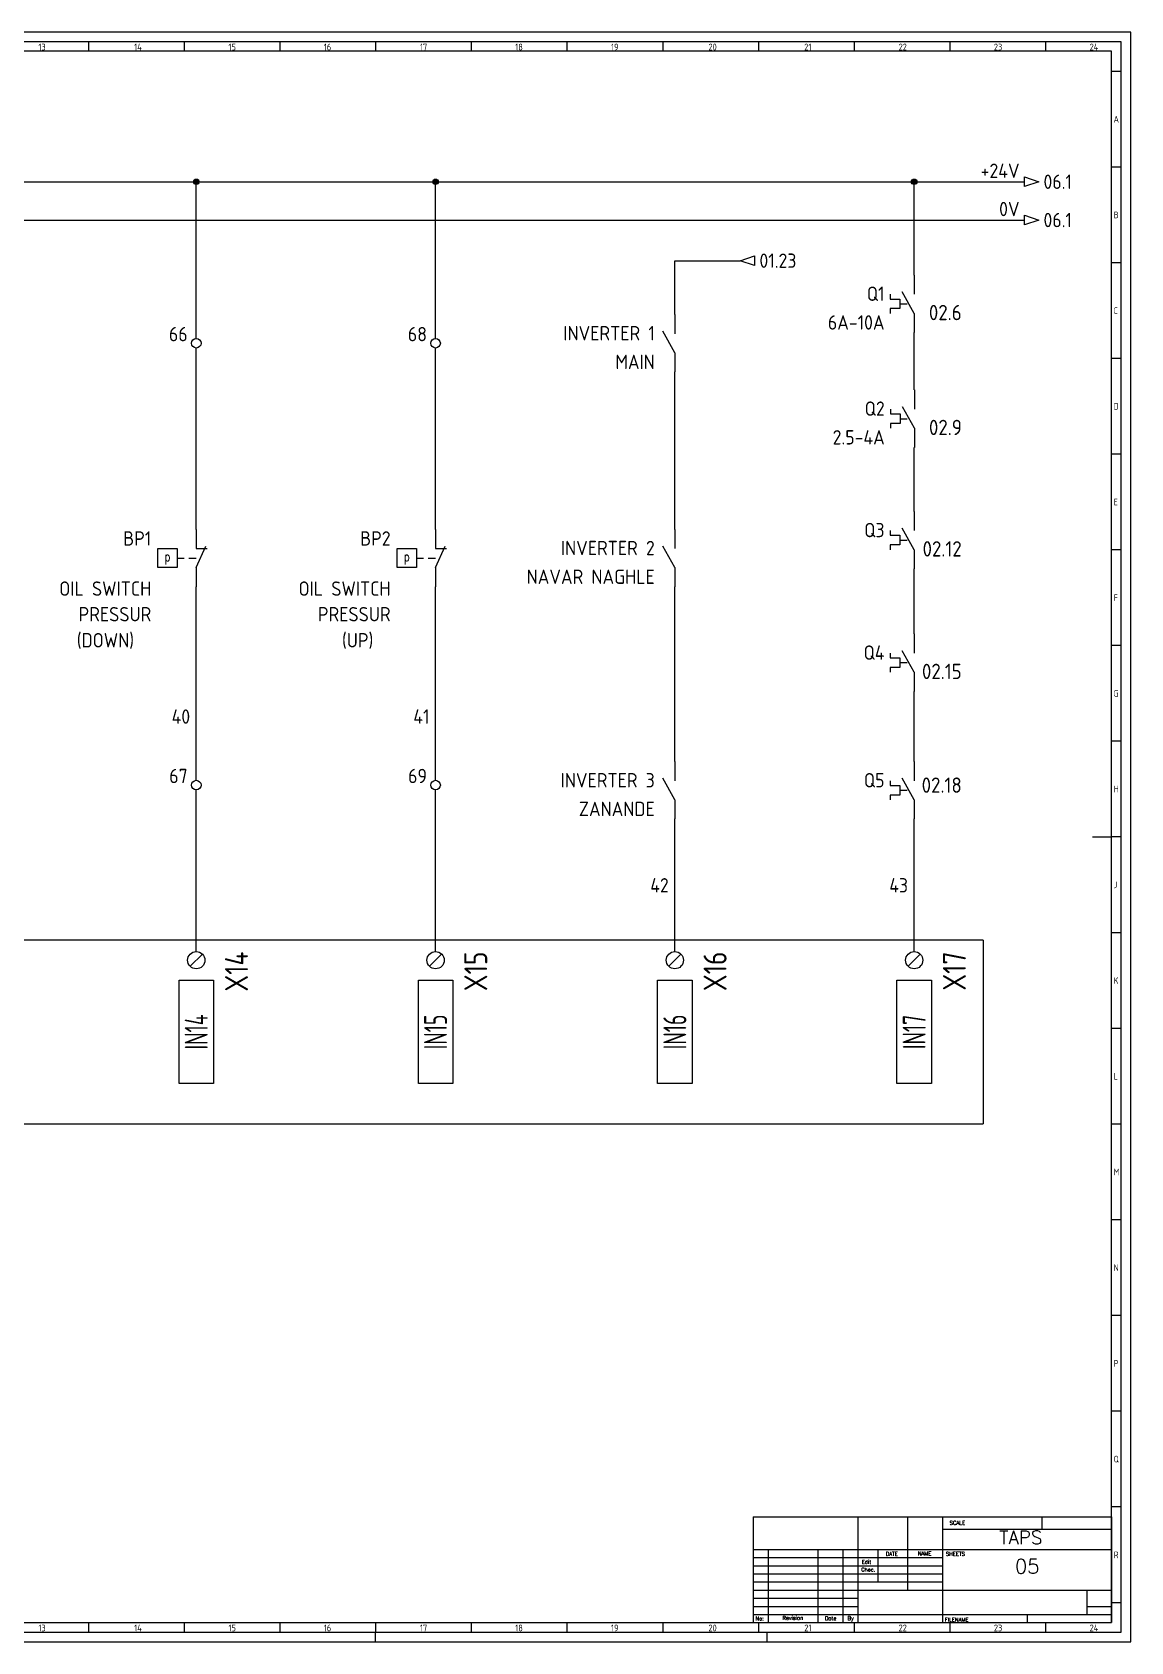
# Model space of a CAD drawing. Header units: millimetres. Extents: x 0 to 1189, y 5 to 846.
# Drawn here: x 615 to 1189, y 5 to 846 of the extents above; entities that cross this region are included whole.
import ezdxf
from ezdxf.enums import TextEntityAlignment as Align

# ---------------------------------------------------------------- set-up
doc = ezdxf.new("R2010")
doc.units = ezdxf.units.MM
doc.header["$LTSCALE"] = 12
for name, color, linetype in [('025', 1, 'Continuous'), ('035', 5, 'Continuous'), ('07', 7, 'Continuous'), ('DESC', 1, 'Continuous'), ('DESCCHILD', 20, 'Continuous'), ('MISC', 2, 'Continuous'), ('RED_2.5mm^2', 1, 'Continuous'), ('SYMS', 7, 'Continuous'), ('TAGS', 51, 'Continuous'), ('TERMS', 4, 'Continuous'), ('WIRENO', 70, 'Continuous'), ('WIREREF', 61, 'Continuous'), ('XREF', 7, 'Continuous'), ('XREFCHILD', 134, 'Continuous')]:
    doc.layers.add(name, color=color, linetype=linetype)
doc.styles.add('ISO Proportional', font='isocp.shx')
doc.styles.add('PIN', font='simplex', dxfattribs={"width": 0.75})
doc.styles.add('WD', font='romans.shx')
doc.styles.add('WD_IEC', font='ISOCP2.shx', dxfattribs={"width": 0.9, "height": 4})

# ---------------------------------------------------------------- blocks, each defined once
blk = doc.blocks.new('IEC_border_a0')
at = {"layer": '035', "color": 0}
for p, q in [((1189, 841), (0, 841)), ((644.5, 836), (644.5, 831)), ((694.5, 836), (694.5, 831)), ((744.5, 836), (744.5, 831)), ((794.5, 836), (794.5, 831)), ((844.5, 836), (844.5, 831)), ((894.5, 836), (894.5, 831)), ((944.5, 836), (944.5, 831)), ((994.5, 836), (994.5, 831)), ((1044.5, 836), (1044.5, 831)), ((1094.5, 836), (1094.5, 831)), ((1144.5, 836), (1144.5, 831)), ((1189, 0), (1189, 841)), ((1183.97, 820.54), (1178.98, 820.54)), ((1183.97, 770.54), (1178.98, 770.54)), ((1183.97, 720.54), (1178.98, 720.54)), ((1183.97, 670.54), (1178.98, 670.54)), ((1183.97, 620.54), (1178.98, 620.54)), ((1183.98, 570.5), (1179, 570.5)), ((1183.98, 520.5), (1178.98, 520.5)), ((1183.98, 470.5), (1179, 470.5)), ((1183.98, 420.5), (1179, 420.5)), ((1183.98, 420.5), (1179, 420.5)), ((1183.98, 370.5), (1179, 370.5)), ((1183.98, 320.5), (1179, 320.5)), ((1184, 270.46), (1179.02, 270.46)), ((1184, 270.46), (1179.02, 270.46)), ((1184, 220.46), (1179.02, 220.46)), ((1184, 170.46), (1179.02, 170.46)), ((1184, 120.46), (1179.02, 120.46)), ((1184, 70.46), (1179.02, 70.46)), ((1184.02, 20.42), (1179.03, 20.42)), ((644.5, 10), (644.5, 5)), ((694.5, 10), (694.5, 5)), ((744.5, 10), (744.5, 5)), ((744.5, 10), (744.5, 5)), ((794.5, 10), (794.5, 5)), ((844.5, 10), (844.5, 5)), ((894.5, 10), (894.5, 5)), ((944.5, 10), (944.5, 5)), ((994.5, 10), (994.5, 5)), ((1044.5, 10), (1044.5, 5)), ((1094.5, 10), (1094.5, 5)), ((1144.5, 10), (1144.5, 5)), ((0, 0), (1189, 0)), ((794.5, 0), (794.5, 5)), ((999, 0), (999, 5))]:
    blk.add_line(p, q, dxfattribs=at)
blk.add_lwpolyline([(10, 10), (1179, 10), (1179, 831), (10, 831)], close=True, dxfattribs=at)
at = {"layer": '07', "color": 0}
blk.add_line((1169, 420.5), (1179, 420.5), dxfattribs=at)
blk.add_lwpolyline([(5, 5), (1184, 5), (1184, 836), (5, 836)], close=True, dxfattribs=at)
at = {"layer": '035', "color": 0, "style": 'ISO Proportional'}
for s, p in [('13', (618.42, 831.5)), ('14', (668.46, 831.5)), ('15', (717.72, 831.5)), ('16', (767.49, 831.5)), ('17', (817.72, 831.5)), ('18', (867.49, 831.5)), ('19', (917.49, 831.5)), ('20', (968.42, 831.5)), ('21', (1018.46, 831.5)), ('22', (1067.72, 831.5)), ('23', (1117.49, 831.5)), ('24', (1167.49, 831.5)), ('A', (1179.98, 793.79)), ('B', (1179.98, 743.79)), ('C', (1179.98, 693.79)), ('D', (1179.98, 643.79)), ('E', (1180, 593.75)), ('F', (1180, 543.75)), ('G', (1180, 493.75)), ('H', (1180, 443.75)), ('J', (1180, 393.75)), ('K', (1180, 343.75)), ('L', (1180.02, 293.72)), ('M', (1180.02, 243.72)), ('N', (1180.02, 193.72)), ('P', (1180.02, 143.72)), ('Q', (1180.02, 93.72)), ('R', (1180.03, 43.68)), ('13', (618.42, 5.5)), ('14', (668.46, 5.5)), ('15', (717.72, 5.5)), ('16', (767.49, 5.5)), ('17', (817.72, 5.5)), ('18', (867.49, 5.5)), ('19', (917.49, 5.5)), ('20', (968.42, 5.5)), ('21', (1018.46, 5.5)), ('22', (1067.72, 5.5)), ('23', (1117.49, 5.5)), ('24', (1167.49, 5.5))]:
    blk.add_text(s, height=3.5, dxfattribs=at).set_placement(p)
blk = doc.blocks.new('IEC_tblock_a0')
at = {"layer": '035'}
for p, q in [((-106.6, 55.25), (-106.6, 17)), ((-36.4, 55.25), (-36.4, 48.88)), ((-88.4, 48.88), (0, 48.88)), ((-187.2, 34), (-88.4, 34)), ((-179.4, 38.25), (-179.4, 0)), ((-153.4, 38.25), (-153.4, 0)), ((-140.4, 38.25), (-140.4, 0)), ((-122.2, 38.25), (-122.2, 21.25)), ((-187.2, 29.75), (-88.4, 29.75)), ((-187.2, 25.5), (-88.4, 25.5)), ((-187.2, 21.25), (-88.4, 21.25)), ((-187.2, 17), (-132.6, 17)), ((-187.2, 12.75), (-132.6, 12.75)), ((-187.2, 8.5), (-132.6, 8.5)), ((-13, 8.5), (0, 8.5)), ((-187.2, 4.25), (0, 4.25)), ((-44.2, 4.25), (-44.2, 0))]:
    blk.add_line(p, q, dxfattribs=at)
at = {"layer": '07'}
for p, q in [((-187.2, 55.25), (0, 55.25)), ((-187.2, 55.25), (-187.2, 0)), ((-132.6, 55.25), (-132.6, 0)), ((-88.4, 55.25), (-88.4, 0)), ((0, 55.25), (0, 0)), ((-187.2, 38.25), (0, 38.25)), ((-132.6, 17), (0, 17)), ((-13, 17), (-13, 4.25)), ((-187.2, 0), (0, 0))]:
    blk.add_line(p, q, dxfattribs=at)
at = {"style": 'WD'}
for tag, p in [('SCALE', (-69.88, 51.07)), ('SH', (-8.74, 10.06)), ('FILENAME', (-68.15, 0.8))]:
    blk.add_attdef(tag, p, '', height=2, dxfattribs=at)
for tag, height, p in [('PROJDESC', 5, (-45.9, 29.2)), ('CKDATE', 2, (-114.85, 26.58)), ('EDDATE', 2, (-114.97, 30.8)), ('CKBY', 2, (-97.88, 26.3)), ('EDBY', 2, (-98.02, 30.86)), ('DWGDESC', 5, (-44.85, 19.72)), ('DWGNO', 3.5, (-48.54, 9.46))]:
    blk.add_attdef(tag, text='', height=height, dxfattribs=at).set_placement(p, align=Align.CENTER)
at = {"style": 'WD', "flags": 1}
blk.add_attdef('WD_TB', (-120.95, 11.91), '', height=2, dxfattribs=at)
at = {"layer": '025', "style": 'WD'}
for s, p in [('SCALE', (-80.57, 51.13)), ('NAME', (-97.74, 35.14)), ('No:', (-183.81, 1.19)), ('Revision', (-166.53, 1.47)), ('Date', (-146.79, 1.28)), ('By', (-136.33, 1.37))]:
    blk.add_text(s, height=2, dxfattribs=at).set_placement(p, align=Align.CENTER)
for s, p in [('DATE', (-118, 35)), ('SHEETS', (-86.58, 34.93)), ('Chec.', (-130.82, 26.72)), ('Edit', (-130.55, 30.72)), ('FILENAME', (-87.18, 0.61))]:
    blk.add_text(s, height=2, dxfattribs=at).set_placement(p)
blk = doc.blocks.new('PLCIO_1346')
blk.add_line((911, 48), (911, -48))
at = {"layer": 'SYMS'}
for p, q in [((-48, 48), (-48, -48)), ((911, 48), (-48, 48)), ((-3.18, 34.32), (3.18, 40.68)), ((121.82, 34.32), (128.18, 40.68)), ((246.82, 34.32), (253.18, 40.68)), ((371.82, 34.32), (378.18, 40.68)), ((496.82, 34.32), (503.18, 40.68)), ((621.82, 34.32), (628.18, 40.68)), ((746.82, 34.32), (753.18, 40.68)), ((871.82, 34.32), (878.18, 40.68)), ((-9, -27), (-9, 27)), ((-9, 27), (9, 27)), ((9, 27), (9, -27)), ((116, -27), (116, 27)), ((116, 27), (134, 27)), ((134, 27), (134, -27)), ((241, -27), (241, 27)), ((241, 27), (259, 27)), ((259, 27), (259, -27)), ((366, -27), (366, 27)), ((366, 27), (384, 27)), ((384, 27), (384, -27)), ((491, -27), (491, 27)), ((491, 27), (509, 27)), ((509, 27), (509, -27)), ((616, -27), (616, 27)), ((616, 27), (634, 27)), ((634, 27), (634, -27)), ((741, -27), (741, 27)), ((741, 27), (759, 27)), ((759, 27), (759, -27)), ((866, -27), (866, 27)), ((866, 27), (884, 27)), ((884, 27), (884, -27)), ((9, -27), (-9, -27)), ((134, -27), (116, -27)), ((259, -27), (241, -27)), ((384, -27), (366, -27)), ((509, -27), (491, -27)), ((634, -27), (616, -27)), ((759, -27), (741, -27)), ((884, -27), (866, -27)), ((-48, -48), (911, -48))]:
    blk.add_line(p, q, dxfattribs=at)
for centre in [(0, 37.5), (125, 37.5), (250, 37.5), (375, 37.5), (500, 37.5), (625, 37.5), (750, 37.5), (875, 37.5)]:
    blk.add_circle(centre, 4.5, dxfattribs=at)
at = {"layer": 'SYMS', "style": 'WD_IEC', "width": 0.9}
for tag, p in [('TERMDESC02', (131.25, 60)), ('TERMDESC03', (256.25, 60)), ('TERMDESC04', (381.25, 60)), ('TERMDESC05', (506.25, 60)), ('TERMDESC06', (631.25, 60)), ('TERMDESC08', (881.25, 60)), ('TERMDESC01', (6.25, 60)), ('TERMDESC07', (756.25, 60))]:
    blk.add_attdef(tag, text='', height=12, rotation=90, dxfattribs=at).set_placement(p, align=Align.TOP_LEFT)
at = {"layer": 'SYMS', "style": 'WD_IEC', "width": 0.9, "flags": 1}
for tag, p in [('X2TERM01', (0, 42)), ('X2TERM02', (125, 42)), ('X2TERM03', (250, 42)), ('X2TERM04', (375, 42)), ('X2TERM05', (500, 42)), ('X2TERM06', (625, 42)), ('X2TERM07', (750, 42)), ('X2TERM08', (875, 42))]:
    blk.add_attdef(tag, text='', height=1.92, rotation=90, dxfattribs=at).set_placement(p, align=Align.RIGHT)
at = {"layer": 'SYMS', "style": 'WD_IEC', "width": 0.9}
for tag, p in [('TERM01', (15, 42)), ('TERM02', (140, 42)), ('TERM03', (265, 42)), ('TERM04', (390, 42)), ('TERM05', (515, 42)), ('TERM06', (640, 42)), ('TERM07', (765, 42)), ('TERM08', (890, 42))]:
    blk.add_attdef(tag, text='', height=12, rotation=90, dxfattribs=at).set_placement(p, align=Align.TOP_RIGHT)
at = {"layer": 'SYMS', "style": 'WD_IEC'}
for tag, width, p in [('LINE1', 0.9, (-87, 0)), ('LINE2', 0.9, (-69, 0)), ('DESC', 0.9, (-50.84, 0)), ('INST', 0.8, (-159, 0)), ('LOC', 0.8, (-141, 0)), ('MFG', 0.8, (-123, 0)), ('CAT', 0.8, (-105, 0)), ('TAG', 0.9, (-30.87, 0))]:
    blk.add_attdef(tag, text='', height=15, rotation=90, dxfattribs=dict(at, width=width)).set_placement(p, align=Align.CENTER)
at = {"layer": 'SYMS', "style": 'WD_IEC', "width": 0.7}
for tag, p in [('TAGA02', (125, 0)), ('TAGA03', (250, 0)), ('TAGA04', (375, 0)), ('TAGA05', (500, 0)), ('TAGA06', (625, 0)), ('TAGA07', (750, 0)), ('TAGA08', (875, 0)), ('TAGA01', (0, 0))]:
    blk.add_attdef(tag, text='', height=12, rotation=90, dxfattribs=at).set_placement(p, align=Align.MIDDLE_CENTER)
at = {"layer": 'SYMS', "linetype": 'Continuous', "style": 'WD_IEC', "width": 0.9, "flags": 9}
blk.add_attdef('ASSYCODE', text='', height=1.92, rotation=90, dxfattribs=at).set_placement((-102.85, -22.08), align=Align.CENTER)
at = {"layer": 'SYMS', "style": 'WD_IEC', "width": 0.9}
for tag, p in [('DESCA01', (-9, -111)), ('DESCB01', (9, -111)), ('DESCC01', (27, -111)), ('DESCD01', (45, -111)), ('DESCE01', (63, -111)), ('DESCA02', (116, -111)), ('DESCB02', (134, -111)), ('DESCC02', (152, -111)), ('DESCD02', (170, -111)), ('DESCE02', (188, -111)), ('DESCA03', (241, -111)), ('DESCB03', (259, -111)), ('DESCC03', (277, -111)), ('DESCD03', (295, -111)), ('DESCE03', (313, -111)), ('DESCA04', (366, -111)), ('DESCB04', (384, -111)), ('DESCC04', (402, -111)), ('DESCD04', (420, -111)), ('DESCE04', (438, -111)), ('DESCA05', (491, -111)), ('DESCB05', (509, -111)), ('DESCC05', (527, -111)), ('DESCD05', (545, -111)), ('DESCE05', (563, -111)), ('DESCA06', (616, -111)), ('DESCB06', (634, -111)), ('DESCC06', (652, -111)), ('DESCD06', (670, -111)), ('DESCE06', (688, -111)), ('DESCA07', (741, -111)), ('DESCB07', (759, -111)), ('DESCC07', (777, -111)), ('DESCD07', (795, -111)), ('DESCE07', (813, -111)), ('DESCA08', (866, -111)), ('DESCB08', (884, -111)), ('DESCC08', (902, -111)), ('DESCD08', (920, -111)), ('DESCE08', (938, -111))]:
    blk.add_attdef(tag, text='', height=15, rotation=90, dxfattribs=at).set_placement(p, align=Align.RIGHT)
blk = doc.blocks.new('WDDOT')
for radius in [0.72, 0.449, 0.223]:
    blk.add_circle((0, 0), radius)
blk = doc.blocks.new('VT0002')
blk.add_circle((0, 0), 1.25)
at = {"style": 'WD_IEC'}
for tag, p in [('INST', (-2.25, 6.5)), ('LOC', (-2.25, 3.5)), ('DESC1', (-2.25, -6.25)), ('DESC2', (-2.25, -9.25)), ('DESC3', (-2.25, -12.25))]:
    blk.add_attdef(tag, text='', height=2.5, dxfattribs=at).set_placement(p, align=Align.RIGHT)
at = {"style": 'WD_IEC', "flags": 1}
for tag, p, height in [('ASSYCODE', (2.75, 10.75), 1), ('CATDESC', (2.75, 9.25), 1), ('MFG', (2.75, 7.25), 1.5), ('CAT', (2.75, 4.75), 1.5), ('X4PIN01', (-1.25, 1), 0.25), ('X4TERM01', (-1.25, 0), 0.25), ('X4TERMDESC01', (-1.25, 0.5), 0.4), ('STRIPSEQ', (0, 0), 0.025), ('X2PIN01', (0, 2.25), 0.25), ('X2TERM01', (0, 1.25), 0.25), ('X8PIN01', (0, -0.25), 0.25), ('X2TERMDESC01', (0, 1.75), 0.4), ('X1PIN01', (1.25, 1), 0.25), ('X1TERM01', (1.25, 0), 0.25), ('X1TERMDESC01', (1.25, 0.5), 0.4), ('LINKTERM', (0, -0.04), 0.025), ('X8TERM01', (0, -1.25), 0.25), ('X8TERMDESC01', (0, -0.75), 0.4)]:
    blk.add_attdef(tag, p, '', height=height, dxfattribs=at)
at = {"style": 'WD_IEC', "flags": 8}
for tag, height, p in [('TAGSTRIP', 2.5, (-2.25, 0.5)), ('TERM01', 2, (-2.25, -3.25))]:
    blk.add_attdef(tag, text='', height=height, dxfattribs=at).set_placement(p, align=Align.RIGHT)
blk = doc.blocks.new('VPS12')
for p, q in [((0, 7.5), (0, 2.5)), ((-5, 0), (-3.12, 0)), ((-1.94, 0), (0, 0)), ((0, -2.5), (2.5, 3.12)), ((0, 2.5), (2.87, 2.5)), ((0, -2.5), (0, -7.5))]:
    blk.add_line(p, q)
blk.add_lwpolyline([(-5, 2.5), (-5, -2.5), (-10, -2.5), (-10, 2.5)], close=True)
at = {"style": 'PIN', "width": 0.75}
blk.add_text('p', height=2.5, dxfattribs=at).set_placement((-7.5, 0), align=Align.MIDDLE)
at = {"style": 'WD_IEC'}
for tag, p in [('INST', (-11.75, 10.25)), ('LOC', (-11.75, 6.75)), ('TAG1', (-11.75, 3.25)), ('RATING1', (-11.75, -1.35)), ('DESC1', (-11.75, -9.85)), ('DESC2', (-11.75, -13.35)), ('DESC3', (-11.75, -16.85))]:
    blk.add_attdef(tag, text='', height=2.5, dxfattribs=at).set_placement(p, align=Align.RIGHT)
blk.add_attdef('TERM01', text='', height=2, rotation=90, dxfattribs=at).set_placement((-1, 7.5), align=Align.RIGHT)
at = {"style": 'WD_IEC', "flags": 1}
for tag, p, height in [('X2TERM01', (0, 7.5), 0.32), ('MFG', (2.75, 6.5), 1.5), ('CAT', (2.75, 4), 1.5), ('X1LINK', (1.74, 0), 0.32), ('ASSYCODE', (1, -4), 1), ('CONTACT', (1, -2.5), 1), ('COMMON', (2.25, -3.75), 1), ('X8TERM02', (0, -7.5), 0.32), ('FAMILY', (1, -5.5), 1), ('CATDESC', (1, -7), 1)]:
    blk.add_attdef(tag, p, '', height=height, dxfattribs=at)
at = {"style": 'WD_IEC'}
blk.add_attdef('TERM02', (-1, -7.5), '', height=2, rotation=90, dxfattribs=at)
at = {"lineweight": 15, "style": 'WD_IEC'}
for tag, p in [('XREF', (-11.75, -6)), ('WDTAGALT', (-11.5, -20))]:
    blk.add_attdef(tag, text='', height=2.5, dxfattribs=at).set_placement(p, align=Align.RIGHT)
blk = doc.blocks.new('VOL21')
for p, q in [((0, 7.5), (0, 2.5)), ((-6.25, 2.5), (-6.25, 1.25)), ((-6.25, 1.25), (-3.75, 1.25)), ((-3.75, 1.25), (-3.75, -1.25)), ((-3.75, 0), (-1.875, 0)), ((0, -2.5), (-3.125, 3.125)), ((-6.25, -1.25), (-6.25, -2.5)), ((-3.75, -1.25), (-6.25, -1.25)), ((0, -2.5), (0, -7.5))]:
    blk.add_line(p, q)
at = {"style": 'WD_IEC'}
for tag, p in [('INST', (-7.75, 6.75)), ('LOC', (-7.75, 3.75)), ('TAG2', (-7.75, 0.75)), ('XREF', (-7.75, -3.75)), ('DESC2', (-7.75, -9.75)), ('DESC1', (-7.75, -6.75)), ('DESC3', (-7.75, -12.75))]:
    blk.add_attdef(tag, text='', height=2.5, dxfattribs=at).set_placement(p, align=Align.RIGHT)
blk.add_attdef('TERM01', text='', height=2, rotation=90, dxfattribs=at).set_placement((-1, 7.5), align=Align.RIGHT)
at = {"style": 'WD_IEC', "flags": 1}
for tag, p, height in [('X2TERM01', (0, 7.5), 0.32), ('X4LINK', (-6.375, 0), 0.32), ('X1LINK', (-0.5, 0), 0.32), ('CONTACT', (4, -3.5), 1), ('FAMILY', (4, -5), 1), ('COMMON', (5.25, -4.75), 1), ('X8TERM02', (0, -7.5), 0.32)]:
    blk.add_attdef(tag, p, '', height=height, dxfattribs=at)
at = {"style": 'WD_IEC'}
blk.add_attdef('TERM02', (-1, -7.5), '', height=2, rotation=90, dxfattribs=at)
blk = doc.blocks.new('VCR21')
for p, q in [((0, 7.5), (0, 2.5)), ((0, -2.5), (-3.12, 3.12)), ((0, -2.5), (0, -7.5))]:
    blk.add_line(p, q)
at = {"style": 'WD_IEC'}
for tag, p in [('INST', (-5.25, 6.75)), ('LOC', (-5.25, 3.75)), ('TAG2', (-5.25, 0.75)), ('XREF', (-5.25, -3.75)), ('DESC2', (-5.25, -9.75)), ('DESC1', (-5.25, -6.75)), ('DESC3', (-5.25, -12.75))]:
    blk.add_attdef(tag, text='', height=2.5, dxfattribs=at).set_placement(p, align=Align.RIGHT)
blk.add_attdef('TERM01', text='', height=2, rotation=90, dxfattribs=at).set_placement((-1, 7.5), align=Align.RIGHT)
at = {"style": 'WD_IEC', "flags": 1}
for tag, p, height in [('X2TERM01', (0, 7.5), 0.32), ('X4LINK', (-2.75, 0), 0.32), ('X1LINK', (-0.5, 0), 0.32), ('CONTACT', (4, -3.5), 1), ('FAMILY', (4, -5), 1), ('COMMON', (5.25, -4.75), 1), ('X8TERM02', (0, -7.5), 0.32)]:
    blk.add_attdef(tag, p, '', height=height, dxfattribs=at)
at = {"style": 'WD_IEC'}
blk.add_attdef('TERM02', (-1, -7.5), '', height=2, rotation=90, dxfattribs=at)
blk = doc.blocks.new('HA1D1')
blk.add_lwpolyline([(0, 0), (3.75, 1.25), (3.75, -1.25)], close=True)
at = {"style": 'WD_IEC'}
for tag, height, flags, p in [('WIRENO', 2.5, 8, (-1.25, 1)), ('SIGCODE', 1, 1, (5, 1.8))]:
    blk.add_attdef(tag, text='', height=height, dxfattribs=dict(at, flags=flags)).set_placement(p, align=Align.RIGHT)
at = {"style": 'WD_IEC', "flags": 1}
blk.add_attdef('X4TERM01', (0, 0), '', height=0.32, dxfattribs=at)
at = {"style": 'WD_IEC'}
blk.add_attdef('XREF', text='', height=2.5, dxfattribs=at).set_placement((5, 0), align=Align.MIDDLE_LEFT)
blk.add_attdef('DESC1', text='', height=2.5, dxfattribs=at).set_placement((-1.25, -1), align=Align.TOP_RIGHT)
blk = doc.blocks.new('WD_WNV')
at = {"linetype": 'Continuous', "style": 'WD_IEC', "width": 0.8}
blk.add_attdef('WIRENO', text='', height=2.5, dxfattribs=at).set_placement((-1.6, 0), align=Align.MIDDLE_RIGHT)
at = {"style": 'WD_IEC', "flags": 1}
for tag, p in [('W08USER', (-1, 0.375)), ('W04USER', (-1, 0.875)), ('W05USER', (-1, 0.75)), ('W09USER', (-1, 0.25)), ('W03USER', (-1, 1)), ('W06USER', (-1, 0.625)), ('W07USER', (-1, 0.5)), ('W02USER', (-1, 1.125)), ('W01USER', (-1, 1.25)), ('W10USER', (-1, 0.125))]:
    blk.add_attdef(tag, text='', height=0.08, dxfattribs=at).set_placement(p, align=Align.CENTER)
blk = doc.blocks.new('HA1S1')
blk.add_lwpolyline([(0, 1.25), (3.75, 0), (0, -1.25)], close=True)
at = {"style": 'WD_IEC'}
for tag, height, flags, p in [('WIRENO', 2.5, 8, (-1.25, 1)), ('SIGCODE', 1, 1, (5, 1.8))]:
    blk.add_attdef(tag, text='', height=height, dxfattribs=dict(at, flags=flags)).set_placement(p, align=Align.RIGHT)
at = {"style": 'WD_IEC', "flags": 1}
blk.add_attdef('X4TERM01', (0, 0), '', height=0.32, dxfattribs=at)
at = {"style": 'WD_IEC'}
blk.add_attdef('XREF', text='', height=2.5, dxfattribs=at).set_placement((5, 0), align=Align.MIDDLE_LEFT)
blk.add_attdef('DESC1', text='', height=2.5, dxfattribs=at).set_placement((-1.25, -1), align=Align.TOP_RIGHT)

msp = doc.modelspace()

# ---------------------------------------------------------------- linework, layer by layer
at = {"layer": 'RED_2.5mm^2', "color": 0}
for p, q in [((70.83, 767.79), (1133.4, 767.79)), ((700.86, 685.92), (700.86, 767.79)), ((825.86, 685.92), (825.86, 767.79)), ((1075.86, 719.03), (1075.86, 767.79)), ((70.83, 747.79), (1133.4, 747.79)), ((950.88, 698.42), (950.88, 726.56)), ((950.88, 726.56), (985.02, 726.56)), ((1075.86, 659.01), (1075.86, 689.03)), ((700.86, 586.17), (700.86, 680.92)), ((825.86, 586.17), (825.86, 680.92)), ((950.86, 586.17), (950.86, 668.42)), ((1075.86, 595.56), (1075.86, 629.01)), ((1075.86, 531.54), (1075.86, 565.56)), ((700.86, 455.06), (700.86, 556.17)), ((825.86, 455.06), (825.86, 556.17)), ((950.86, 464.85), (950.86, 556.17)), ((1075.86, 464.85), (1075.86, 501.54)), ((700.86, 365.57), (700.86, 450.06)), ((825.86, 365.57), (825.86, 450.06)), ((950.86, 365.57), (950.86, 434.85)), ((1075.86, 365.57), (1075.86, 434.85))]:
    msp.add_line(p, q, dxfattribs=at)

# ---------------------------------------------------------------- block references
msp.add_blockref('IEC_border_a0', (0, 4.94))
ref = msp.add_blockref('IEC_tblock_a0', (1179, 14.94))
ref.add_attrib('SH', '05', (1128.45, 40.61), dxfattribs={"height": 7.5, "style": 'WD'})
ref.add_attrib('PROJDESC', 'TAPS', dxfattribs={"height": 7, "style": 'WD'}).set_placement((1131.54, 55.99), align=Align.CENTER)
at = {"layer": 'SYMS', "color": 0}
ref = msp.add_blockref('HA1S1', (1133.4, 767.79), dxfattribs=dict(at, xscale=2, yscale=2, zscale=2))
ref.add_attrib('XREF', '06.1', dxfattribs={"layer": 'XREF', "height": 7.5, "style": 'WD_IEC'}).set_placement((1143.4, 767.79), align=Align.MIDDLE_LEFT)
ref.add_attrib('WIRENO', '+24V', dxfattribs={"layer": 'WIREREF', "height": 7.5, "style": 'WD_IEC', "flags": 8}).set_placement((1130.9, 769.79), align=Align.RIGHT)
at = {"layer": 'SYMS', "color": 0, "xscale": 2, "yscale": 2, "zscale": 2}
for p in [(700.86, 767.79), (825.86, 767.79), (1075.86, 767.79)]:
    msp.add_blockref('WDDOT', p, dxfattribs=at)
at = {"layer": 'SYMS', "color": 0}
ref = msp.add_blockref('HA1S1', (1133.4, 747.79), dxfattribs=dict(at, xscale=2, yscale=2, zscale=2))
ref.add_attrib('XREF', '06.1', dxfattribs={"layer": 'XREF', "height": 7.5, "style": 'WD_IEC'}).set_placement((1143.4, 747.79), align=Align.MIDDLE_LEFT)
ref.add_attrib('WIRENO', '0V', dxfattribs={"layer": 'WIREREF', "height": 7.5, "style": 'WD_IEC', "flags": 8}).set_placement((1130.9, 749.79), align=Align.RIGHT)
ref = msp.add_blockref('HA1D1', (985.02, 726.56), dxfattribs=dict(at, xscale=2, yscale=2, zscale=2))
ref.add_attrib('XREF', '01.23', dxfattribs={"layer": 'XREF', "height": 7.5, "style": 'WD_IEC'}).set_placement((995.02, 726.56), align=Align.MIDDLE_LEFT)
ref = msp.add_blockref('VOL21', (1075.86, 704.03), dxfattribs=dict(at, xscale=2, yscale=2, zscale=2))
ref.add_attrib('XREF', '02.6', dxfattribs={"layer": 'XREFCHILD', "height": 8, "style": 'WD_IEC'}).set_placement((1100.68, 695.45), align=Align.RIGHT)
ref.add_attrib('DESC1', '6A-10A', dxfattribs={"layer": 'DESCCHILD', "height": 7.5, "style": 'WD_IEC'}).set_placement((1060.36, 690.53), align=Align.RIGHT)
ref.add_attrib('TAG2', 'Q1', dxfattribs={"layer": 'TAGS', "height": 7.5, "style": 'WD_IEC'}).set_placement((1060.36, 705.53), align=Align.RIGHT)
ref = msp.add_blockref('VCR21', (950.88, 683.42), dxfattribs=dict(at, xscale=2, yscale=2, zscale=2))
ref.add_attrib('DESC1', 'MAIN', dxfattribs={"layer": 'DESCCHILD', "height": 7.5, "style": 'WD_IEC'}).set_placement((940.38, 669.92), align=Align.RIGHT)
ref.add_attrib('TAG2', 'INVERTER 1', dxfattribs={"layer": 'TAGS', "height": 7.5, "style": 'WD_IEC'}).set_placement((940.38, 684.92), align=Align.RIGHT)
ref = msp.add_blockref('VT0002', (700.86, 683.42), dxfattribs=dict(at, xscale=2, yscale=2, zscale=2))
ref.add_attrib('TAGSTRIP', '66', dxfattribs={"layer": 'TAGS', "height": 7.5, "style": 'WD_IEC', "flags": 8}).set_placement((696.36, 684.42), align=Align.RIGHT)
ref = msp.add_blockref('VT0002', (825.86, 683.42), dxfattribs=dict(at, xscale=2, yscale=2, zscale=2))
ref.add_attrib('TAGSTRIP', '68', dxfattribs={"layer": 'TAGS', "height": 7.5, "style": 'WD_IEC', "flags": 8}).set_placement((821.36, 684.42), align=Align.RIGHT)
ref = msp.add_blockref('VOL21', (1075.98, 644.01), dxfattribs=dict(at, xscale=2, yscale=2, zscale=2))
ref.add_attrib('XREF', '02.9', dxfattribs={"layer": 'XREFCHILD', "height": 8, "style": 'WD_IEC'}).set_placement((1100.8, 635.43), align=Align.RIGHT)
ref.add_attrib('DESC1', '2.5-4A', dxfattribs={"layer": 'DESCCHILD', "height": 7.5, "style": 'WD_IEC'}).set_placement((1060.48, 630.51), align=Align.RIGHT)
ref.add_attrib('TAG2', 'Q2', dxfattribs={"layer": 'TAGS', "height": 7.5, "style": 'WD_IEC'}).set_placement((1060.48, 645.51), align=Align.RIGHT)
ref = msp.add_blockref('VOL21', (1075.86, 580.56), dxfattribs=dict(at, xscale=2, yscale=2, zscale=2))
ref.add_attrib('XREF', '02.12', dxfattribs={"layer": 'XREFCHILD', "height": 8, "style": 'WD_IEC'}).set_placement((1100.68, 571.98), align=Align.RIGHT)
ref.add_attrib('TAG2', 'Q3', dxfattribs={"layer": 'TAGS', "height": 7.5, "style": 'WD_IEC'}).set_placement((1060.36, 582.06), align=Align.RIGHT)
ref = msp.add_blockref('VPS12', (700.86, 571.17), dxfattribs=dict(at, xscale=2, yscale=2, zscale=2))
ref.add_attrib('DESC3', '(DOWN)', dxfattribs={"layer": 'DESC', "height": 7.5, "style": 'WD_IEC'}).set_placement((668.36, 524.49), align=Align.RIGHT)
ref.add_attrib('DESC2', ' PRESSUR', dxfattribs={"layer": 'DESC', "height": 7.5, "style": 'WD_IEC'}).set_placement((677.36, 538.09), align=Align.RIGHT)
ref.add_attrib('DESC1', 'OIL SWITCH', dxfattribs={"layer": 'DESC', "height": 7.5, "style": 'WD_IEC'}).set_placement((677.36, 551.47), align=Align.RIGHT)
ref.add_attrib('TAG1', 'BP1', dxfattribs={"layer": 'TAGS', "height": 7.5, "style": 'WD_IEC'}).set_placement((677.36, 577.67), align=Align.RIGHT)
ref = msp.add_blockref('VPS12', (825.86, 571.17), dxfattribs=dict(at, xscale=2, yscale=2, zscale=2))
ref.add_attrib('DESC3', '(UP)', dxfattribs={"layer": 'DESC', "height": 7.5, "style": 'WD_IEC'}).set_placement((793.36, 524.49), align=Align.RIGHT)
ref.add_attrib('DESC2', ' PRESSUR', dxfattribs={"layer": 'DESC', "height": 7.5, "style": 'WD_IEC'}).set_placement((802.36, 538.09), align=Align.RIGHT)
ref.add_attrib('DESC1', 'OIL SWITCH', dxfattribs={"layer": 'DESC', "height": 7.5, "style": 'WD_IEC'}).set_placement((802.36, 551.47), align=Align.RIGHT)
ref.add_attrib('TAG1', 'BP2', dxfattribs={"layer": 'TAGS', "height": 7.5, "style": 'WD_IEC'}).set_placement((802.36, 577.67), align=Align.RIGHT)
ref = msp.add_blockref('VCR21', (950.86, 571.17), dxfattribs=dict(at, xscale=2, yscale=2, zscale=2))
ref.add_attrib('DESC1', 'NAVAR NAGHLE', dxfattribs={"layer": 'DESCCHILD', "height": 7.5, "style": 'WD_IEC'}).set_placement((940.36, 557.67), align=Align.RIGHT)
ref.add_attrib('TAG2', 'INVERTER 2', dxfattribs={"layer": 'TAGS', "height": 7.5, "style": 'WD_IEC'}).set_placement((940.36, 572.67), align=Align.RIGHT)
ref = msp.add_blockref('VOL21', (1075.86, 516.54), dxfattribs=dict(at, xscale=2, yscale=2, zscale=2))
ref.add_attrib('XREF', '02.15', dxfattribs={"layer": 'XREFCHILD', "height": 8, "style": 'WD_IEC'}).set_placement((1100.68, 507.96), align=Align.RIGHT)
ref.add_attrib('TAG2', 'Q4', dxfattribs={"layer": 'TAGS', "height": 7.5, "style": 'WD_IEC'}).set_placement((1060.36, 518.04), align=Align.RIGHT)
ref = msp.add_blockref('VCR21', (950.86, 449.85), dxfattribs=dict(at, xscale=2, yscale=2, zscale=2))
ref.add_attrib('DESC1', 'ZANANDE', dxfattribs={"layer": 'DESCCHILD', "height": 7.5, "style": 'WD_IEC'}).set_placement((940.36, 436.35), align=Align.RIGHT)
ref.add_attrib('TAG2', 'INVERTER 3', dxfattribs={"layer": 'TAGS', "height": 7.5, "style": 'WD_IEC'}).set_placement((940.36, 451.35), align=Align.RIGHT)
ref = msp.add_blockref('VOL21', (1075.86, 449.85), dxfattribs=dict(at, xscale=2, yscale=2, zscale=2))
ref.add_attrib('XREF', '02.18', dxfattribs={"layer": 'XREFCHILD', "height": 8, "style": 'WD_IEC'}).set_placement((1100.72, 448.54), align=Align.RIGHT)
ref.add_attrib('TAG2', 'Q5', dxfattribs={"layer": 'TAGS', "height": 7.5, "style": 'WD_IEC'}).set_placement((1060.36, 451.35), align=Align.RIGHT)
ref = msp.add_blockref('VT0002', (700.86, 452.56), dxfattribs=dict(at, xscale=2, yscale=2, zscale=2))
ref.add_attrib('TAGSTRIP', '67', dxfattribs={"layer": 'TAGS', "height": 7.5, "style": 'WD_IEC', "flags": 8}).set_placement((696.36, 453.56), align=Align.RIGHT)
ref = msp.add_blockref('VT0002', (825.86, 452.56), dxfattribs=dict(at, xscale=2, yscale=2, zscale=2))
ref.add_attrib('TAGSTRIP', '69', dxfattribs={"layer": 'TAGS', "height": 7.5, "style": 'WD_IEC', "flags": 8}).set_placement((821.36, 453.56), align=Align.RIGHT)
ref = msp.add_blockref('PLCIO_1346', (200.86, 323.57), dxfattribs=at)
ref.add_attrib('TERM01', 'X10', dxfattribs={"layer": 'TERMS', "height": 12, "rotation": 90, "style": 'WD_IEC', "width": 0.9}).set_placement((215.86, 365.57), align=Align.TOP_RIGHT)
ref.add_attrib('TAGA01', 'IN10', dxfattribs={"layer": 'TAGS', "height": 12, "rotation": 90, "style": 'WD_IEC', "width": 0.7}).set_placement((200.86, 323.57), align=Align.MIDDLE_CENTER)
ref.add_attrib('TAG', '-PLC2', dxfattribs={"layer": 'TAGS', "height": 15, "rotation": 90, "style": 'WD_IEC', "width": 0.9}).set_placement((170, 323.57), align=Align.CENTER)
ref.add_attrib('CAT', 'DVP 28SS2', dxfattribs={"layer": 'MISC', "height": 15, "rotation": 90, "style": 'WD_IEC', "width": 0.8}).set_placement((129.28, 325.09), align=Align.CENTER)
ref.add_attrib('MFG', 'DELTA', dxfattribs={"layer": 'MISC', "height": 15, "rotation": 90, "style": 'WD_IEC', "width": 0.8}).set_placement((108.19, 326.46), align=Align.CENTER)
ref.add_attrib('TERM02', 'X11', dxfattribs={"layer": 'TERMS', "height": 12, "rotation": 90, "style": 'WD_IEC', "width": 0.9}).set_placement((340.86, 365.57), align=Align.TOP_RIGHT)
ref.add_attrib('TAGA02', 'IN11', dxfattribs={"layer": 'TAGS', "height": 12, "rotation": 90, "style": 'WD_IEC', "width": 0.7}).set_placement((325.86, 323.57), align=Align.MIDDLE_CENTER)
ref.add_attrib('TERM03', 'X12', dxfattribs={"layer": 'TERMS', "height": 12, "rotation": 90, "style": 'WD_IEC', "width": 0.9}).set_placement((465.86, 365.57), align=Align.TOP_RIGHT)
ref.add_attrib('TAGA03', 'IN12', dxfattribs={"layer": 'TAGS', "height": 12, "rotation": 90, "style": 'WD_IEC', "width": 0.7}).set_placement((450.86, 323.57), align=Align.MIDDLE_CENTER)
ref.add_attrib('TERM04', 'X13', dxfattribs={"layer": 'TERMS', "height": 12, "rotation": 90, "style": 'WD_IEC', "width": 0.9}).set_placement((590.86, 365.57), align=Align.TOP_RIGHT)
ref.add_attrib('TAGA04', 'IN13', dxfattribs={"layer": 'TAGS', "height": 12, "rotation": 90, "style": 'WD_IEC', "width": 0.7}).set_placement((575.86, 323.57), align=Align.MIDDLE_CENTER)
ref.add_attrib('TERM05', 'X14', dxfattribs={"layer": 'TERMS', "height": 12, "rotation": 90, "style": 'WD_IEC', "width": 0.9}).set_placement((715.86, 365.57), align=Align.TOP_RIGHT)
ref.add_attrib('TAGA05', 'IN14', dxfattribs={"layer": 'TAGS', "height": 12, "rotation": 90, "style": 'WD_IEC', "width": 0.7}).set_placement((700.86, 323.57), align=Align.MIDDLE_CENTER)
ref.add_attrib('TERM06', 'X15', dxfattribs={"layer": 'TERMS', "height": 12, "rotation": 90, "style": 'WD_IEC', "width": 0.9}).set_placement((840.86, 365.57), align=Align.TOP_RIGHT)
ref.add_attrib('TAGA06', 'IN15', dxfattribs={"layer": 'TAGS', "height": 12, "rotation": 90, "style": 'WD_IEC', "width": 0.7}).set_placement((825.86, 323.57), align=Align.MIDDLE_CENTER)
ref.add_attrib('TERM07', 'X16', dxfattribs={"layer": 'TERMS', "height": 12, "rotation": 90, "style": 'WD_IEC', "width": 0.9}).set_placement((965.86, 365.57), align=Align.TOP_RIGHT)
ref.add_attrib('TAGA07', 'IN16', dxfattribs={"layer": 'TAGS', "height": 12, "rotation": 90, "style": 'WD_IEC', "width": 0.7}).set_placement((950.86, 323.57), align=Align.MIDDLE_CENTER)
ref.add_attrib('TERM08', 'X17', dxfattribs={"layer": 'TERMS', "height": 12, "rotation": 90, "style": 'WD_IEC', "width": 0.9}).set_placement((1090.86, 365.57), align=Align.TOP_RIGHT)
ref.add_attrib('TAGA08', 'IN17', dxfattribs={"layer": 'TAGS', "height": 12, "rotation": 90, "style": 'WD_IEC', "width": 0.7}).set_placement((1075.86, 323.57), align=Align.MIDDLE_CENTER)
at = {"layer": 'WIRENO'}
ref = msp.add_blockref('WD_WNV', (700.86, 488.37), dxfattribs=dict(at, xscale=2, yscale=2, zscale=2))
ref.add_attrib('WIRENO', '40', dxfattribs={"linetype": 'Continuous', "height": 7.5, "style": 'WD_IEC'}).set_placement((697.66, 488.37), align=Align.MIDDLE_RIGHT)
ref = msp.add_blockref('WD_WNV', (825.86, 488.37), dxfattribs=dict(at, xscale=2, yscale=2, zscale=2))
ref.add_attrib('WIRENO', '41', dxfattribs={"linetype": 'Continuous', "height": 7.5, "style": 'WD_IEC'}).set_placement((822.66, 488.37), align=Align.MIDDLE_RIGHT)
ref = msp.add_blockref('WD_WNV', (950.86, 400.21), dxfattribs=dict(at, xscale=2, yscale=2, zscale=2))
ref.add_attrib('WIRENO', '42', dxfattribs={"linetype": 'Continuous', "height": 7.5, "style": 'WD_IEC'}).set_placement((947.66, 400.21), align=Align.MIDDLE_RIGHT)
ref = msp.add_blockref('WD_WNV', (1075.86, 400.21), dxfattribs=dict(at, xscale=2, yscale=2, zscale=2))
ref.add_attrib('WIRENO', '43', dxfattribs={"linetype": 'Continuous', "height": 7.5, "style": 'WD_IEC'}).set_placement((1072.66, 400.21), align=Align.MIDDLE_RIGHT)

doc.saveas('drawing.dxf')
